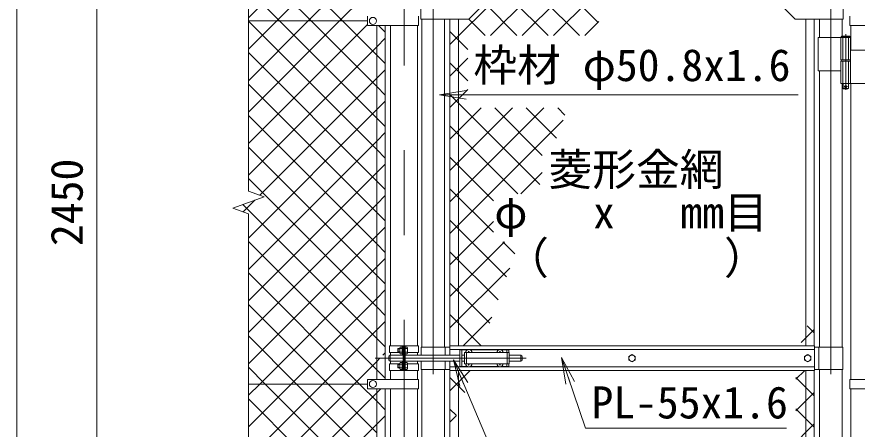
# Model space of a CAD drawing. Units: millimetres, scale not verified. Extents: x -6300 to 6300, y -4455 to 4455.
# Drawn here: x -4176 to -2286, y 327 to 1254 of the extents above; entities that cross this region are included whole.
import ezdxf
from ezdxf.enums import TextEntityAlignment as Align

# ---------------------------------------------------------------- set-up
doc = ezdxf.new("R2010")
doc.units = ezdxf.units.MM
doc.header["$LTSCALE"] = 30
doc.linetypes.add('DASHED', pattern=[7.5, 6, -1.5])
doc.linetypes.add('USER1', pattern=[50.8, 31.75, -6.35, 6.35, -6.35])
for name, color, linetype, lineweight in [('0-1_D-BMK', 2, 'USER1', 13), ('0-2_D-STR1', 1, 'Continuous', 18), ('0-3_D-STR3', 3, 'Continuous', 13), ('0-7_D-STR-DIM', 7, 'Continuous', 9), ('0-8_0', 7, 'Continuous', 9), ('0-9_D-STR-TXT', 7, 'Continuous', 9), ('0-A_D-STR2', 7, 'Continuous', 9)]:
    doc.layers.add(name, color=color, linetype=linetype, lineweight=lineweight)
doc.styles.add('ＭＳ ゴシック', font='')
doc.styles.get('ＭＳ ゴシック').set_extended_font_data('MS Gothic')

# ---------------------------------------------------------------- blocks, each defined once
blk = doc.blocks.new('_Open')
at = {"layer": '0-8_0'}
blk.add_line((-30, 5), (0, 0), dxfattribs=at)
blk.add_lwpolyline([(-30, -5), (0, 0), (-30, 0)], dxfattribs=at)

msp = doc.modelspace()

# ---------------------------------------------------------------- linework, layer by layer
at = {"layer": '0-1_D-BMK'}
for p, q in [((-3304.72, 2097.22), (-3304.72, -798.6)), ((-3239.07, 1403.71), (-3239.07, -434.68)), ((-2344.87, 1403.71), (-2344.87, -434.68)), ((-2311.45, 1215.4), (-2311.45, 1090.51)), ((-2315.07, 1097.48), (-2307.82, 1097.48)), ((-3369.76, 486.98), (-3029.76, 486.98))]:
    msp.add_line(p, q, dxfattribs=at)
at = {"layer": '0-2_D-STR1'}
for p, q in [((-3264.47, 1248.93), (-3264.47, 511.98)), ((-3213.67, 1248.93), (-3213.67, 511.98)), ((-2370.27, 1248.93), (-2370.27, 1207.48)), ((-2319.47, 1248.93), (-2319.47, 1210.48)), ((-3334.97, 1234.48), (-3334.97, 514.48)), ((-3274.47, 1234.48), (-3274.47, 514.48)), ((-2299.97, 1234.48), (-2299.97, 1179.48)), ((-2370.27, 1132.48), (-2370.27, 511.98)), ((-2319.47, 1104.48), (-2319.47, 511.98)), ((-2299.97, 1104.48), (-2299.97, 439.48)), ((-3334.97, 499.48), (-3334.97, 493.48)), ((-3274.47, 499.48), (-3274.47, 493.48)), ((-3334.97, 480.48), (-3334.97, 474.48)), ((-3274.47, 480.48), (-3274.47, 474.48)), ((-3334.97, 459.48), (-3334.97, 439.48)), ((-3274.47, 459.48), (-3274.47, 439.48)), ((-3264.47, 461.98), (-3264.47, -274.97)), ((-3213.67, 461.98), (-3213.67, -274.97)), ((-2370.27, 461.98), (-2370.27, -158.52)), ((-2319.47, 461.98), (-2319.47, -155.52)), ((-3334.97, 418.48), (-3334.97, -343.92)), ((-3274.47, 418.48), (-3274.47, -343.92)), ((-2299.97, 418.48), (-2299.97, -186.52))]:
    msp.add_line(p, q, dxfattribs=at)
at = {"layer": '0-3_D-STR3'}
for p, q in [((-3266.77, 1288.93), (-3266.77, 1248.93)), ((-2317.17, 1288.93), (-2317.17, 1248.93)), ((-3386.72, 1255.48), (-3386.72, 1234.48)), ((-3271.92, 1255.48), (-3271.92, 1234.48)), ((-3201.57, 1248.93), (-3201.57, 514.48)), ((-3182.57, 1248.93), (-3182.57, 514.48)), ((-2401.37, 1248.93), (-2401.37, 514.48)), ((-2382.37, 1248.93), (-2382.37, 514.48)), ((-2302.52, 1255.48), (-2302.52, 1234.48)), ((-3654.72, 1244.98), (-3386.72, 1244.98)), ((-3271.92, 1234.48), (-3386.72, 1234.48)), ((-3366.22, 1234.48), (-3366.22, 439.48)), ((-2302.52, 1234.48), (-2187.72, 1234.48)), ((-2320.45, 1210.48), (-2302.45, 1210.48)), ((-2301.45, 1209.48), (-2302.45, 1210.48)), ((-2373.42, 1207.48), (-2373.42, 1132.48)), ((-2373.42, 1207.48), (-2300.65, 1207.48)), ((-2322.25, 1207.48), (-2322.25, 1157.48)), ((-2301.45, 1209.48), (-2321.45, 1209.48)), ((-2301.45, 1209.48), (-2301.45, 1207.48)), ((-2300.65, 1207.48), (-2300.65, 1157.48)), ((-2300.65, 1179.48), (-2236.42, 1179.48)), ((-2322.25, 1157.48), (-2300.65, 1157.48)), ((-2322.25, 1154.48), (-2300.65, 1154.48)), ((-2322.25, 1154.48), (-2322.25, 1104.48)), ((-2321.95, 1157.48), (-2321.95, 1154.48)), ((-2321.95, 1154.48), (-2300.95, 1154.48)), ((-2300.95, 1157.48), (-2300.95, 1154.48)), ((-2300.65, 1154.48), (-2300.65, 1104.48)), ((-2373.42, 1132.48), (-2322.47, 1132.48)), ((-2322.25, 1104.48), (-2236.42, 1104.48)), ((-2317.45, 1104.48), (-2317.45, 1093.48)), ((-2316.45, 1092.48), (-2317.45, 1093.48)), ((-2316.45, 1092.48), (-2306.45, 1092.48)), ((-2306.45, 1092.48), (-2305.45, 1093.48)), ((-3337.27, 514.48), (-3272.17, 514.48)), ((-3337.27, 514.48), (-3337.27, 499.48)), ((-3314.12, 510.3), (-3314.12, 498.7)), ((-3308.62, 511.98), (-3313.52, 511.98)), ((-3307.02, 512.98), (-3308.62, 512.98)), ((-3308.62, 512.98), (-3308.62, 495.98)), ((-3307.02, 514.48), (-3307.02, 459.48)), ((-3304.72, 514.48), (-3304.72, 459.48)), ((-3302.42, 514.48), (-3302.42, 459.48)), ((-3302.42, 513.38), (-3302.42, 495.58)), ((-3302.42, 511.98), (-3297.52, 511.98)), ((-3296.92, 510.3), (-3296.92, 498.7)), ((-3272.17, 514.48), (-3272.17, 499.48)), ((-3266.07, 511.98), (-3266.07, 493.48)), ((-3266.07, 511.98), (-3201.97, 511.98)), ((-3212.07, 511.98), (-3212.07, 493.48)), ((-3201.97, 514.48), (-2381.97, 514.48)), ((-3201.97, 493.48), (-3201.97, 514.48)), ((-2381.97, 459.48), (-2381.97, 514.48)), ((-2317.87, 511.98), (-2381.97, 511.98)), ((-2371.87, 511.98), (-2371.87, 461.98)), ((-2317.87, 511.98), (-2317.87, 461.98)), ((-3337.27, 499.48), (-3314.12, 499.48)), ((-3336.07, 493.48), (-3307.02, 493.48)), ((-3336.07, 493.48), (-3336.07, 480.48)), ((-3318.42, 507.8), (-3317.74, 508.48)), ((-3318.42, 507.8), (-3318.42, 501.16)), ((-3314.12, 507.8), (-3318.42, 507.8)), ((-3318.42, 501.16), (-3317.74, 500.48)), ((-3314.12, 501.16), (-3318.42, 501.16)), ((-3314.12, 508.48), (-3317.74, 508.48)), ((-3317.74, 508.48), (-3317.74, 500.48)), ((-3314.12, 500.48), (-3317.74, 500.48)), ((-3308.62, 508.48), (-3313.52, 508.48)), ((-3308.62, 500.48), (-3313.52, 500.48)), ((-3308.62, 496.98), (-3313.52, 496.98)), ((-3307.02, 495.98), (-3308.62, 495.98)), ((-3302.42, 508.48), (-3297.52, 508.48)), ((-3302.42, 500.48), (-3297.52, 500.48)), ((-3302.42, 496.98), (-3297.52, 496.98)), ((-3302.42, 493.48), (-3179.07, 493.48)), ((-3296.92, 499.48), (-3272.17, 499.48)), ((-3201.97, 506.48), (-2381.97, 506.48)), ((-3179.07, 505.98), (-3179.07, 467.98)), ((-3179.07, 505.98), (-3161.67, 505.98)), ((-3174.57, 505.98), (-3174.57, 467.98)), ((-3174.57, 493.48), (-3168.57, 493.48)), ((-3168.57, 499.48), (-3168.57, 474.48)), ((-3168.57, 499.48), (-3068.57, 499.48)), ((-3160.92, 499.9), (-3162.22, 499.87)), ((-3162.22, 499.87), (-3162.22, 499.48)), ((-3159.46, 502.63), (-3159.49, 501.33)), ((-3159.46, 502.63), (-3158.67, 502.63)), ((-3158.67, 502.63), (-3158.65, 501.33)), ((-3156.47, 505.98), (-3091.67, 505.98)), ((-3090.92, 499.9), (-3092.22, 499.87)), ((-3092.22, 499.87), (-3092.22, 499.48)), ((-3089.46, 502.63), (-3089.49, 501.33)), ((-3089.46, 502.63), (-3088.67, 502.63)), ((-3088.67, 502.63), (-3088.65, 501.33)), ((-3087.22, 499.9), (-3085.92, 499.87)), ((-3086.47, 505.98), (-3069.07, 505.98)), ((-3085.92, 499.87), (-3085.92, 499.48)), ((-3073.57, 505.98), (-3073.57, 499.48)), ((-3069.07, 505.98), (-3069.07, 499.48)), ((-3068.57, 499.48), (-3068.57, 474.48)), ((-3068.57, 493.48), (-3042.07, 493.48)), ((-3042.07, 493.48), (-3042.07, 480.48)), ((-3339.07, 490.48), (-3339.07, 483.48)), ((-3337.27, 474.48), (-3314.12, 474.48)), ((-3337.27, 459.48), (-3337.27, 474.48)), ((-3336.07, 480.48), (-3307.02, 480.48)), ((-3318.42, 472.8), (-3317.74, 473.48)), ((-3314.12, 472.8), (-3318.42, 472.8)), ((-3318.42, 466.16), (-3318.42, 472.8)), ((-3317.74, 465.48), (-3317.74, 473.48)), ((-3314.12, 473.48), (-3317.74, 473.48)), ((-3314.12, 463.66), (-3314.12, 475.26)), ((-3308.62, 476.98), (-3313.52, 476.98)), ((-3308.62, 473.48), (-3313.52, 473.48)), ((-3308.62, 460.98), (-3308.62, 477.98)), ((-3307.02, 477.98), (-3308.62, 477.98)), ((-3302.42, 480.48), (-3179.07, 480.48)), ((-3302.42, 476.98), (-3297.52, 476.98)), ((-3302.42, 473.48), (-3297.52, 473.48)), ((-3297.02, 474.48), (-3272.17, 474.48)), ((-3296.92, 475.3), (-3296.92, 463.7)), ((-3272.17, 459.48), (-3272.17, 474.48)), ((-3266.07, 480.48), (-3266.07, 461.98)), ((-3212.07, 480.48), (-3212.07, 461.98)), ((-3201.97, 459.48), (-3201.97, 480.48)), ((-3174.57, 480.48), (-3168.57, 480.48)), ((-3168.57, 474.48), (-3068.57, 474.48)), ((-3162.22, 474.08), (-3162.22, 474.48)), ((-3160.92, 474.06), (-3162.22, 474.08)), ((-3159.46, 471.33), (-3159.49, 472.63)), ((-3158.67, 471.33), (-3158.65, 472.63)), ((-3157.22, 474.06), (-3155.92, 474.08)), ((-3155.92, 474.08), (-3155.92, 474.48)), ((-3092.22, 474.08), (-3092.22, 474.48)), ((-3090.92, 474.06), (-3092.22, 474.08)), ((-3089.46, 471.33), (-3089.49, 472.63)), ((-3088.67, 471.33), (-3088.65, 472.63)), ((-3087.22, 474.06), (-3085.92, 474.08)), ((-3085.92, 474.08), (-3085.92, 474.48)), ((-3073.57, 474.48), (-3073.57, 467.98)), ((-3069.07, 474.48), (-3069.07, 467.98)), ((-3068.57, 480.48), (-3042.07, 480.48)), ((-3039.07, 490.48), (-3039.07, 483.48)), ((-3337.27, 459.48), (-3272.17, 459.48)), ((-3314.12, 466.16), (-3318.42, 466.16)), ((-3318.42, 466.16), (-3317.74, 465.48)), ((-3314.12, 465.48), (-3317.74, 465.48)), ((-3308.62, 465.48), (-3313.52, 465.48)), ((-3308.62, 461.98), (-3313.52, 461.98)), ((-3307.02, 460.98), (-3308.62, 460.98)), ((-3302.42, 465.48), (-3297.52, 465.48)), ((-3302.42, 461.98), (-3297.52, 461.98)), ((-3266.07, 461.98), (-3201.97, 461.98)), ((-3201.97, 467.48), (-2381.97, 467.48)), ((-3201.97, 459.48), (-2381.97, 459.48)), ((-3201.57, 459.48), (-3201.57, -274.97)), ((-3182.57, 459.48), (-3182.57, -274.97)), ((-3179.07, 467.98), (-3161.67, 467.98)), ((-3159.46, 471.33), (-3158.67, 471.33)), ((-3156.47, 467.98), (-3091.67, 467.98)), ((-3089.46, 471.33), (-3088.67, 471.33)), ((-3086.47, 467.98), (-3069.07, 467.98)), ((-2401.37, 459.48), (-2401.37, -274.97)), ((-2382.37, 459.48), (-2382.37, -274.97)), ((-2317.87, 461.98), (-2381.97, 461.98)), ((-3386.72, 439.48), (-3386.72, 418.48)), ((-3271.92, 439.48), (-3386.72, 439.48)), ((-3271.92, 439.48), (-3271.92, 418.48)), ((-2302.52, 439.48), (-2302.52, 418.48)), ((-2302.52, 439.48), (-2187.72, 439.48)), ((-3654.72, 428.98), (-3386.72, 428.98)), ((-3271.92, 418.48), (-3386.72, 418.48)), ((-3366.22, -316.92), (-3366.22, 418.48)), ((-3347.22, -317.6), (-3347.22, 418.48)), ((-2302.52, 418.48), (-2187.72, 418.48))]:
    msp.add_line(p, q, dxfattribs=at)
at = {"layer": '0-3_D-STR3', "linetype": 'DASHED'}
for p, q in [((-2317.75, 1207.48), (-2317.75, 1157.48)), ((-2305.15, 1207.48), (-2305.15, 1157.48)), ((-2317.75, 1154.48), (-2317.75, 1104.48)), ((-2305.15, 1154.48), (-2305.15, 1104.48)), ((-3164.07, 499.48), (-3164.07, 474.48)), ((-3073.07, 499.48), (-3073.07, 474.48))]:
    msp.add_line(p, q, dxfattribs=at)
at = {"layer": '0-3_D-STR3'}
for points in [[(-3266.77, 1248.93), (-3159.07, 1248.93), (-3109.07, 1298.93)], [(-2317.17, 1248.93), (-2424.87, 1248.93), (-2474.87, 1298.93)], [(-3347.22, 1234.48), (-3347.22, 480.48), (-3347.22, 439.48)], [(-2320.45, 1210.48), (-2321.45, 1209.48), (-2321.45, 1207.48)], [(-2305.45, 1104.48), (-2305.45, 1093.48), (-2317.45, 1093.48)], [(-3157.22, 499.9), (-3155.92, 499.87), (-3155.92, 499.48)]]:
    msp.add_lwpolyline(points, dxfattribs=at)
for points in [[(-2791.97, 495.08), (-2798.98, 491.03), (-2798.98, 482.93), (-2791.97, 478.88), (-2784.95, 482.93), (-2784.95, 491.03)], [(-2396.97, 495.08), (-2403.98, 491.03), (-2403.98, 482.93), (-2396.97, 478.88), (-2389.95, 482.93), (-2389.95, 491.03)]]:
    msp.add_lwpolyline(points, close=True, dxfattribs=at)
for centre, radius in [((-3374.72, 1244.98), 8), ((-2311.45, 1097.48), 2.5), ((-2791.97, 486.98), 7.03), ((-2396.97, 486.98), 7.03), ((-3374.72, 428.98), 8)]:
    msp.add_circle(centre, radius, dxfattribs=at)
for centre, radius, start, end in [((-3311.27, 510.23), 2.85, 142.09851, 217.90149), ((-3299.77, 510.23), 2.85, 322.09851, 37.90149), ((-3336.07, 490.48), 3, 90, 180), ((-3300.49, 504.48), 13.63, 162.93847, 197.06153), ((-3311.27, 498.73), 2.85, 142.14171, 217.85829), ((-3310.55, 504.48), 13.63, 342.93847, 17.06153), ((-3299.77, 498.73), 2.85, 322.14171, 37.85829), ((-3159.07, 499.48), 7, 0, 180), ((-3160.97, 501.38), 1.49, 270, 0), ((-3157.16, 501.38), 1.49, 180, 270), ((-3089.07, 499.48), 7, 0, 180), ((-3090.97, 501.38), 1.49, 270, 0), ((-3087.16, 501.38), 1.49, 180, 270), ((-3042.07, 490.48), 3, 0, 90), ((-3336.07, 483.48), 3, 180, 270), ((-3311.27, 475.23), 2.85, 142.14171, 217.85829), ((-3300.49, 469.48), 13.63, 162.93847, 197.06153), ((-3299.77, 475.23), 2.85, 322.09851, 37.90149), ((-3310.55, 469.48), 13.63, 342.93847, 17.06153), ((-3159.07, 474.48), 7, 180, 0), ((-3160.97, 472.57), 1.49, 0, 90), ((-3157.16, 472.57), 1.49, 90, 180), ((-3089.07, 474.48), 7, 180, 0), ((-3090.97, 472.57), 1.49, 0, 90), ((-3087.16, 472.57), 1.49, 90, 180), ((-3042.07, 483.48), 3, 270, 0), ((-3311.27, 463.73), 2.85, 142.09851, 217.90149), ((-3299.77, 463.73), 2.85, 322.14171, 37.85829)]:
    msp.add_arc(centre, radius, start, end, dxfattribs=at)
at = {"layer": '0-7_D-STR-DIM'}
for p, q in [((-3654.72, 862.63), (-3654.72, 2124.98)), ((-4175.59, 2001.98), (-4175.59, -378.02)), ((-3995.59, 2001.98), (-3995.59, -328.02)), ((-3619.48, 849.8), (-3654.72, 862.63)), ((-3689.96, 824.15), (-3619.48, 849.8)), ((-3654.72, 811.33), (-3689.96, 824.15)), ((-3654.72, -531.02), (-3654.72, 811.33))]:
    msp.add_line(p, q, dxfattribs=at)
at = {"layer": '0-9_D-STR-TXT'}
for points in [[(-2418.16, 1078.9), (-2944.41, 1078.9), (-3223.36, 1078.9)], [(-2648.68, 166.29), (-3059.63, 166.29), (-3193, 481.59)], [(-2445, 329.8), (-2896.92, 329.8), (-2949.72, 486.53)]]:
    msp.add_lwpolyline(points, dxfattribs=at)
at = {"layer": '0-A_D-STR2'}
for p, q in [((-3654.72, 1252.09), (-3366.22, 1540.59)), ((-3443.17, 1244.98), (-3654.72, 1456.53)), ((-3591.12, 1244.98), (-3366.22, 1469.88)), ((-3520.41, 1244.98), (-3366.22, 1399.17)), ((-3513.88, 1244.98), (-3654.72, 1385.82)), ((-3449.7, 1244.98), (-3366.22, 1328.46)), ((-3201.57, 1191.65), (-3069.24, 1323.98)), ((-3109.95, 1212.56), (-2998.53, 1323.98)), ((-2980.67, 1212.56), (-3092.1, 1323.98)), ((-3039.24, 1212.56), (-2927.82, 1323.98)), ((-2909.96, 1212.56), (-3021.39, 1323.98)), ((-2968.53, 1212.56), (-2857.11, 1323.98)), ((-2867.83, 1241.13), (-2950.68, 1323.98)), ((-3584.59, 1244.98), (-3654.72, 1315.11)), ((-3051.39, 1212.56), (-3123.41, 1284.58)), ((-3122.1, 1212.56), (-3158.77, 1249.23)), ((-3654.72, 1181.38), (-3591.12, 1244.98)), ((-3654.72, 1110.67), (-3520.41, 1244.98)), ((-3654.72, 1039.96), (-3449.7, 1244.98)), ((-3366.22, 955.9), (-3654.72, 1244.4)), ((-3654.72, 969.25), (-3386.72, 1237.25)), ((-3366.22, 1026.61), (-3584.59, 1244.98)), ((-3366.22, 1097.32), (-3513.88, 1244.98)), ((-3366.22, 1168.03), (-3443.17, 1244.98)), ((-3347.22, 1219.74), (-3361.96, 1234.48)), ((-2897.82, 1212.56), (-2867.02, 1243.36)), ((-3161.22, 1180.97), (-3201.57, 1221.32)), ((-3366.22, 885.19), (-3654.72, 1173.69)), ((-3347.22, 1149.03), (-3366.22, 1168.03)), ((-3201.57, 1120.94), (-3161.22, 1161.29)), ((-3161.22, 1110.26), (-3201.57, 1150.61)), ((-3366.22, 814.48), (-3654.72, 1102.98)), ((-3347.22, 1078.32), (-3366.22, 1097.32)), ((-3201.57, 1050.23), (-3161.22, 1090.58)), ((-2999.23, 877.56), (-3201.57, 1079.9)), ((-3366.22, 1045.61), (-3347.22, 1064.61)), ((-3654.72, 757.11), (-3366.22, 1045.61)), ((-3201.57, 979.52), (-3131.42, 1049.67)), ((-3201.57, 908.81), (-3060.71, 1049.67)), ((-3201.57, 838.1), (-2990, 1049.67)), ((-2993.89, 942.93), (-3100.63, 1049.67)), ((-2961.69, 981.43), (-3029.92, 1049.67)), ((-2942.91, 1033.37), (-2959.21, 1049.67)), ((-3366.22, 743.76), (-3654.72, 1032.26)), ((-3347.22, 1007.61), (-3366.22, 1026.61)), ((-3201.57, 767.39), (-2947.06, 1021.89)), ((-3048.84, 856.46), (-3201.57, 1009.19)), ((-3366.22, 974.9), (-3347.22, 993.9)), ((-3654.72, 686.4), (-3366.22, 974.9)), ((-3366.22, 673.05), (-3654.72, 961.55)), ((-3347.22, 936.9), (-3366.22, 955.9)), ((-3103.89, 840.8), (-3201.57, 938.48)), ((-3366.22, 904.19), (-3347.22, 923.19)), ((-3654.72, 615.69), (-3366.22, 904.19)), ((-3366.22, 602.34), (-3654.72, 890.84)), ((-3041.79, 856.46), (-2993.89, 904.35)), ((-3347.22, 866.19), (-3366.22, 885.19)), ((-3366.22, 833.48), (-3347.22, 852.48)), ((-3103.89, 770.09), (-3201.57, 867.76)), ((-3666.81, 815.73), (-3640.33, 842.22)), ((-3654.72, 544.98), (-3366.22, 833.48)), ((-3347.22, 795.48), (-3366.22, 814.48)), ((-3074.32, 669.8), (-3201.57, 797.05)), ((-3201.57, 696.68), (-3103.89, 794.35)), ((-3366.22, 762.77), (-3347.22, 781.77)), ((-3654.72, 474.27), (-3366.22, 762.77)), ((-3347.22, 724.76), (-3366.22, 743.76)), ((-3201.57, 625.97), (-3078.97, 748.57)), ((-3055.54, 721.74), (-3082.37, 748.57)), ((-3093.09, 617.86), (-3201.57, 726.34)), ((-3366.22, 692.06), (-3347.22, 711.06)), ((-3629.3, 428.98), (-3366.22, 692.06)), ((-3201.57, 555.26), (-3067.12, 689.7)), ((-3404.99, 428.98), (-3654.72, 678.71)), ((-3347.22, 654.05), (-3366.22, 673.05)), ((-3111.86, 565.92), (-3201.57, 655.63)), ((-3366.22, 621.35), (-3347.22, 640.35)), ((-3475.7, 428.98), (-3654.72, 608)), ((-3558.59, 428.98), (-3366.22, 621.35)), ((-3347.22, 583.34), (-3366.22, 602.34)), ((-3366.22, 550.64), (-3347.22, 569.64)), ((-3131.13, 514.48), (-3201.57, 584.92)), ((-3171.64, 514.48), (-3107.14, 578.97)), ((-3487.88, 428.98), (-3366.22, 550.64)), ((-2411.36, 522.57), (-2382.37, 551.56)), ((-2382.37, 543.96), (-2398.03, 559.62)), ((-3546.41, 428.98), (-3654.72, 537.29)), ((-3352.67, 493.48), (-3347.22, 498.93)), ((-3617.12, 428.98), (-3654.72, 466.58)), ((-3201.57, 413.84), (-3155.93, 459.48)), ((-2423.66, 439.55), (-2403.74, 459.48)), ((-3168.18, 410.11), (-3201.57, 443.5)), ((-2382.37, 402.54), (-2423.66, 443.83)), ((-3654.72, 403.56), (-3629.3, 428.98)), ((-3654.72, 332.85), (-3558.59, 428.98)), ((-3654.72, 262.14), (-3487.88, 428.98)), ((-3366.22, 178.08), (-3617.12, 428.98)), ((-3366.22, 248.79), (-3546.41, 428.98)), ((-3366.22, 319.5), (-3475.7, 428.98)), ((-3366.22, 390.21), (-3404.99, 428.98)), ((-2423.66, 368.84), (-2382.37, 410.14)), ((-3366.22, 107.37), (-3654.72, 395.87)), ((-3347.22, 371.21), (-3366.22, 390.21)), ((-3186.95, 358.17), (-3201.57, 372.79)), ((-2382.37, 331.83), (-2423.66, 373.12)), ((-3366.22, 338.51), (-3347.22, 357.51)), ((-3201.57, 343.12), (-3187.19, 357.51)), ((-3654.72, 50.01), (-3366.22, 338.51)), ((-2530.58, 191.21), (-2382.37, 339.43))]:
    msp.add_line(p, q, dxfattribs=at)
for points in [[(-3654.72, 898.53), (-3366.22, 1187.03), (-3347.22, 1206.03)], [(-3629.2, 853.34), (-3366.22, 1116.32), (-3347.22, 1135.32)], [(-3347.22, 512.63), (-3366.22, 531.63), (-3667.07, 832.48)], [(-3347.22, 441.92), (-3366.22, 460.92), (-3654.72, 749.42)], [(-3654.72, 191.43), (-3417.17, 428.98), (-3366.22, 479.93), (-3359.17, 486.98), (-3359.07, 487.08)], [(-3654.72, 120.72), (-3366.22, 409.22), (-3356.96, 418.48)]]:
    msp.add_lwpolyline(points, dxfattribs=at)

# ---------------------------------------------------------------- block references
at = {"layer": '0-9_D-STR-TXT', "xscale": 2, "yscale": 2}
for p, rotation in [((-3225.36, 1078.9), 180), ((-2950.36, 488.43), 108.61743), ((-3193.78, 483.43), 112.92801)]:
    msp.add_blockref('_Open', p, dxfattribs=dict(at, rotation=rotation))

# ---------------------------------------------------------------- texts
at = {"layer": '0-7_D-STR-DIM', "style": 'ＭＳ ゴシック'}
msp.add_text('2450', height=72.14, rotation=90, dxfattribs=at).set_placement((-4005.72, 739.1), align=Align.BOTTOM_LEFT)
at = {"layer": '0-9_D-STR-TXT', "style": 'ＭＳ ゴシック'}
for s, p in [('枠材 φ50.8x1.6', (-3148.8, 1088.11)), ('菱形金網', (-2979.9, 853.61)), ('φ\u3000 x\u3000 mm目', (-3101.73, 757.22)), ('（\u3000\u3000\u3000\u3000）', (-3077.36, 654.75)), ('PL-55x1.6', (-2883.25, 329.92))]:
    msp.add_text(s, height=72.14, dxfattribs=at).set_placement(p, align=Align.BOTTOM_LEFT)

doc.saveas('drawing.dxf')
